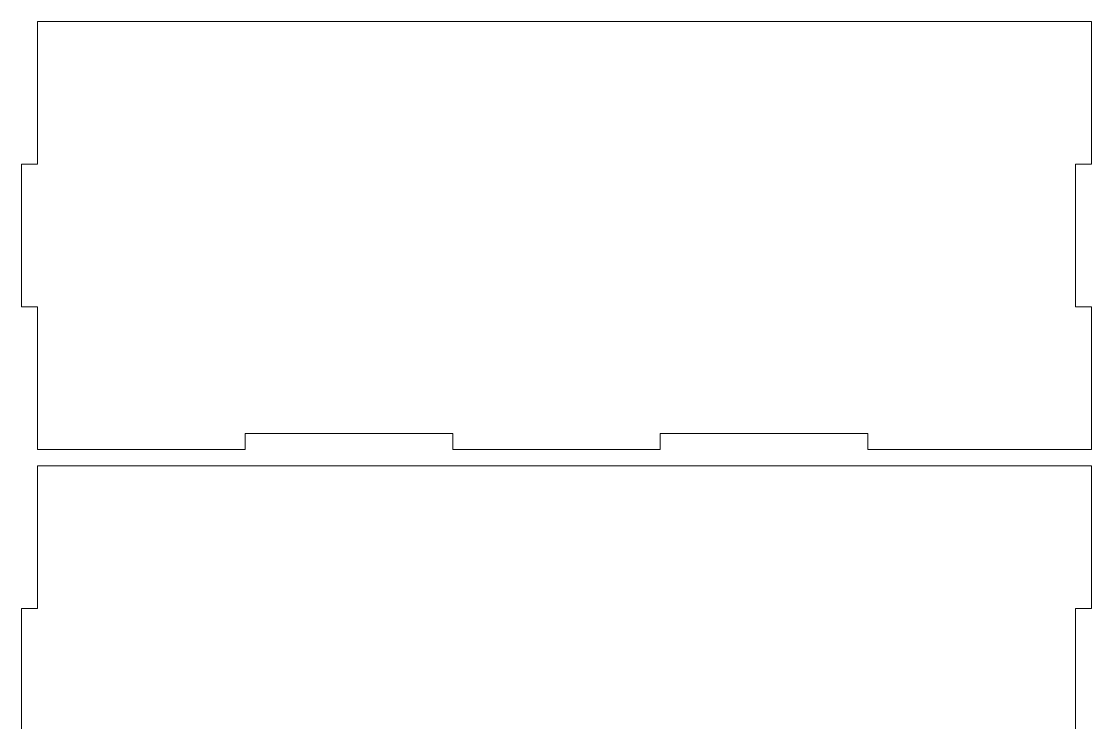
# Model space of a CAD drawing. Header units: millimetres. Extents: x -1983 to 1983, y -412 to 412.
# Drawn here: x -1560.5 to -1360.5, y -32.3 to 98.7 of the extents above; entities that cross this region are included whole.
import ezdxf

# ---------------------------------------------------------------- set-up
doc = ezdxf.new("R2010")
doc.units = ezdxf.units.MM
doc.header["$MEASUREMENT"] = 0
doc.layers.add('Camada 1', color=7, linetype='Continuous')

msp = doc.modelspace()

# ---------------------------------------------------------------- linework, layer by layer
at = {"layer": 'Camada 1', "color": 250, "lineweight": 9}
for points in [[(-1360.4768, 98.7421), (-1360.4768, 98.7421), (-1557.4768, 98.7421), (-1557.4768, 98.7421), (-1557.4768, 98.7421), (-1557.4768, 98.7421), (-1557.4768, 72.0754), (-1557.4768, 72.0754), (-1557.4768, 72.0754), (-1557.4768, 72.0754), (-1560.4768, 72.0754), (-1560.4768, 72.0754), (-1560.4768, 72.0754), (-1560.4768, 72.0754), (-1560.4768, 45.4088), (-1560.4768, 45.4088), (-1560.4768, 45.4088), (-1560.4768, 45.4088), (-1557.4768, 45.4088), (-1557.4768, 45.4088), (-1557.4768, 45.4088), (-1557.4768, 45.4088), (-1557.4768, 18.7421), (-1557.4768, 18.7421), (-1557.4768, 18.7421), (-1557.4768, 18.7421), (-1518.6768, 18.7421), (-1518.6768, 18.7421), (-1518.6768, 18.7421), (-1518.6768, 18.7421), (-1518.6768, 21.7421), (-1518.6768, 21.7421), (-1518.6768, 21.7421), (-1518.6768, 21.7421), (-1479.8768, 21.7421), (-1479.8768, 21.7421), (-1479.8768, 21.7421), (-1479.8768, 21.7421), (-1479.8768, 18.7421), (-1479.8768, 18.7421), (-1479.8768, 18.7421), (-1479.8768, 18.7421), (-1441.0768, 18.7421), (-1441.0768, 18.7421), (-1441.0768, 18.7421), (-1441.0768, 18.7421), (-1441.0768, 21.7421), (-1441.0768, 21.7421), (-1441.0768, 21.7421), (-1441.0768, 21.7421), (-1402.2768, 21.7421), (-1402.2768, 21.7421), (-1402.2768, 21.7421), (-1402.2768, 21.7421), (-1402.2768, 18.7421), (-1402.2768, 18.7421), (-1402.2768, 18.7421), (-1402.2768, 18.7421), (-1360.4768, 18.7421), (-1360.4768, 18.7421), (-1360.4768, 18.7421), (-1360.4768, 18.7421), (-1360.4768, 45.4088), (-1360.4768, 45.4088), (-1360.4768, 45.4088), (-1360.4768, 45.4088), (-1363.4768, 45.4088), (-1363.4768, 45.4088), (-1363.4768, 45.4088), (-1363.4768, 45.4088), (-1363.4768, 72.0754), (-1363.4768, 72.0754), (-1363.4768, 72.0754), (-1363.4768, 72.0754), (-1360.4768, 72.0754), (-1360.4768, 72.0754), (-1360.4768, 72.0754), (-1360.4768, 72.0754), (-1360.4768, 98.7421), (-1360.4768, 98.7421)], [(-1360.4768, 15.7421), (-1360.4768, 15.7421), (-1557.4768, 15.7421), (-1557.4768, 15.7421), (-1557.4768, 15.7421), (-1557.4768, 15.7421), (-1557.4768, -10.9246), (-1557.4768, -10.9246), (-1557.4768, -10.9246), (-1557.4768, -10.9246), (-1560.4768, -10.9246), (-1560.4768, -10.9246), (-1560.4768, -10.9246), (-1560.4768, -10.9246), (-1560.4768, -37.5912), (-1560.4768, -37.5912), (-1560.4768, -37.5912), (-1560.4768, -37.5912), (-1557.4768, -37.5912), (-1557.4768, -37.5912), (-1557.4768, -37.5912), (-1557.4768, -37.5912), (-1557.4768, -64.2579), (-1557.4768, -64.2579), (-1557.4768, -64.2579), (-1557.4768, -64.2579), (-1518.6768, -64.2579), (-1518.6768, -64.2579), (-1518.6768, -64.2579), (-1518.6768, -64.2579), (-1518.6768, -61.2579), (-1518.6768, -61.2579), (-1518.6768, -61.2579), (-1518.6768, -61.2579), (-1479.8768, -61.2579), (-1479.8768, -61.2579), (-1479.8768, -61.2579), (-1479.8768, -61.2579), (-1479.8768, -64.2579), (-1479.8768, -64.2579), (-1479.8768, -64.2579), (-1479.8768, -64.2579), (-1441.0768, -64.2579), (-1441.0768, -64.2579), (-1441.0768, -64.2579), (-1441.0768, -64.2579), (-1441.0768, -61.2579), (-1441.0768, -61.2579), (-1441.0768, -61.2579), (-1441.0768, -61.2579), (-1402.2768, -61.2579), (-1402.2768, -61.2579), (-1402.2768, -61.2579), (-1402.2768, -61.2579), (-1402.2768, -64.2579), (-1402.2768, -64.2579), (-1402.2768, -64.2579), (-1402.2768, -64.2579), (-1360.4768, -64.2579), (-1360.4768, -64.2579), (-1360.4768, -64.2579), (-1360.4768, -64.2579), (-1360.4768, -37.5912), (-1360.4768, -37.5912), (-1360.4768, -37.5912), (-1360.4768, -37.5912), (-1363.4768, -37.5912), (-1363.4768, -37.5912), (-1363.4768, -37.5912), (-1363.4768, -37.5912), (-1363.4768, -10.9246), (-1363.4768, -10.9246), (-1363.4768, -10.9246), (-1363.4768, -10.9246), (-1360.4768, -10.9246), (-1360.4768, -10.9246), (-1360.4768, -10.9246), (-1360.4768, -10.9246), (-1360.4768, 15.7421), (-1360.4768, 15.7421)]]:
    msp.add_open_spline(points, degree=3, knots=[0, 0, 0, 0, 0.04761905, 0.04761905, 0.04761905, 0.04761905, 0.0952381, 0.0952381, 0.0952381, 0.0952381, 0.14285714, 0.14285714, 0.14285714, 0.14285714, 0.19047619, 0.19047619, 0.19047619, 0.19047619, 0.23809524, 0.23809524, 0.23809524, 0.23809524, 0.28571429, 0.28571429, 0.28571429, 0.28571429, 0.33333333, 0.33333333, 0.33333333, 0.33333333, 0.38095238, 0.38095238, 0.38095238, 0.38095238, 0.42857143, 0.42857143, 0.42857143, 0.42857143, 0.47619048, 0.47619048, 0.47619048, 0.47619048, 0.52380952, 0.52380952, 0.52380952, 0.52380952, 0.57142857, 0.57142857, 0.57142857, 0.57142857, 0.61904762, 0.61904762, 0.61904762, 0.61904762, 0.66666667, 0.66666667, 0.66666667, 0.66666667, 0.71428571, 0.71428571, 0.71428571, 0.71428571, 0.76190476, 0.76190476, 0.76190476, 0.76190476, 0.80952381, 0.80952381, 0.80952381, 0.80952381, 0.85714286, 0.85714286, 0.85714286, 0.85714286, 0.9047619, 0.9047619, 0.9047619, 0.9047619, 1, 1, 1, 1], dxfattribs=at)

doc.saveas('drawing.dxf')
